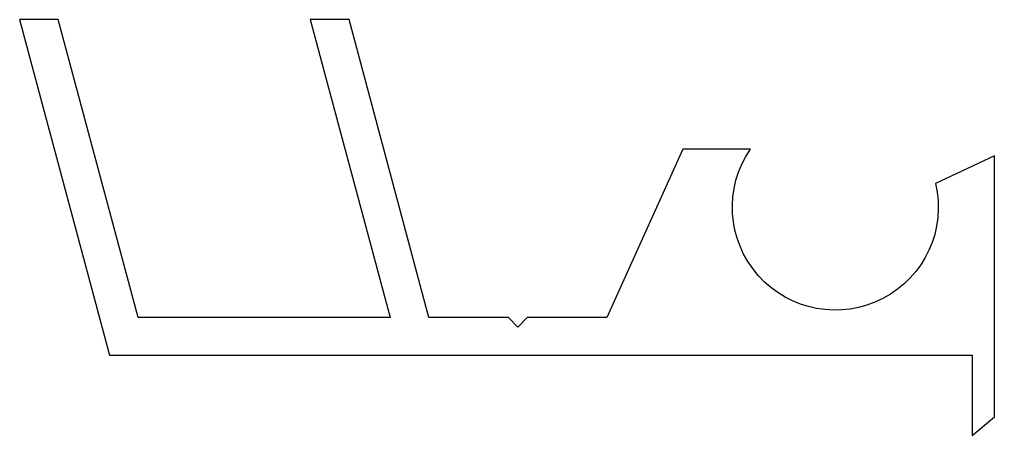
# Model space of a CAD drawing. Extents: x 225 to 277.1, y 249.6 to 271.8.
import ezdxf

# ---------------------------------------------------------------- set-up
doc = ezdxf.new("R2010")
doc.units = 0
doc.layers.add('ANA', color=220, linetype='CONTINUOUS')

msp = doc.modelspace()

# ---------------------------------------------------------------- linework, layer by layer
at = {"layer": 'ANA'}
msp.add_lwpolyline([(240.54, 271.841), (244.811, 255.903), (231.352, 255.903), (227.081, 271.841), (225.011, 271.841), (229.817, 253.903), (275.887, 253.903), (275.887, 249.603), (277.087, 250.603), (277.087, 264.544), (273.938, 263.075, -1.537083), (264.051, 264.913), (260.442, 264.913), (256.387, 255.903), (252.134, 255.903), (251.634, 255.403), (251.134, 255.903), (246.881, 255.903), (242.611, 271.841)], format="xyb", close=True, dxfattribs=at)

doc.saveas('drawing.dxf')
